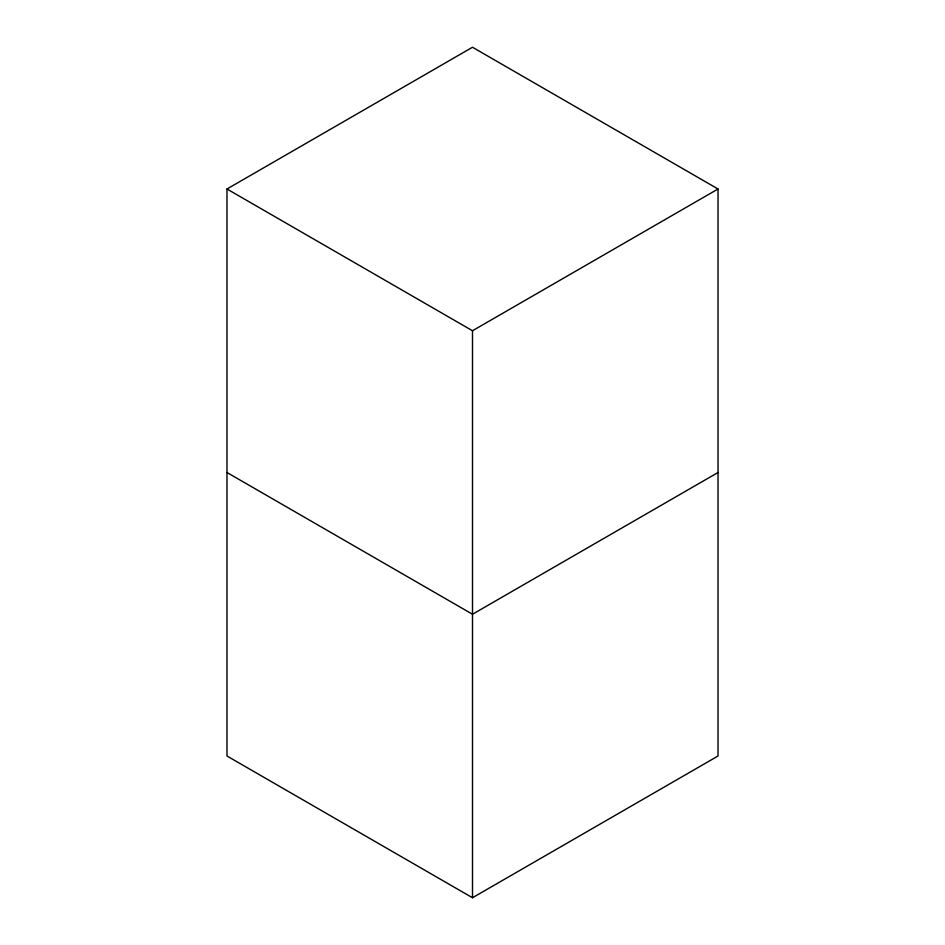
<?xml version="1.0" encoding="UTF-8"?>
<svg xmlns="http://www.w3.org/2000/svg" width="945" height="945" viewBox="0 0 945 945"><rect width="100%" height="100%" fill="white"/><g stroke="black" fill="none" stroke-linecap="round" stroke-linejoin="round"><path stroke-width="1.42" d="M226.977 189L472.5 47.25L718.023 189L718.023 756L472.5 897.75L226.977 756L226.977 189L472.5 330.75L718.023 189M718.023 472.5L472.5 614.25L226.977 472.5M472.5 330.75L472.5 897.75"/></g></svg>
